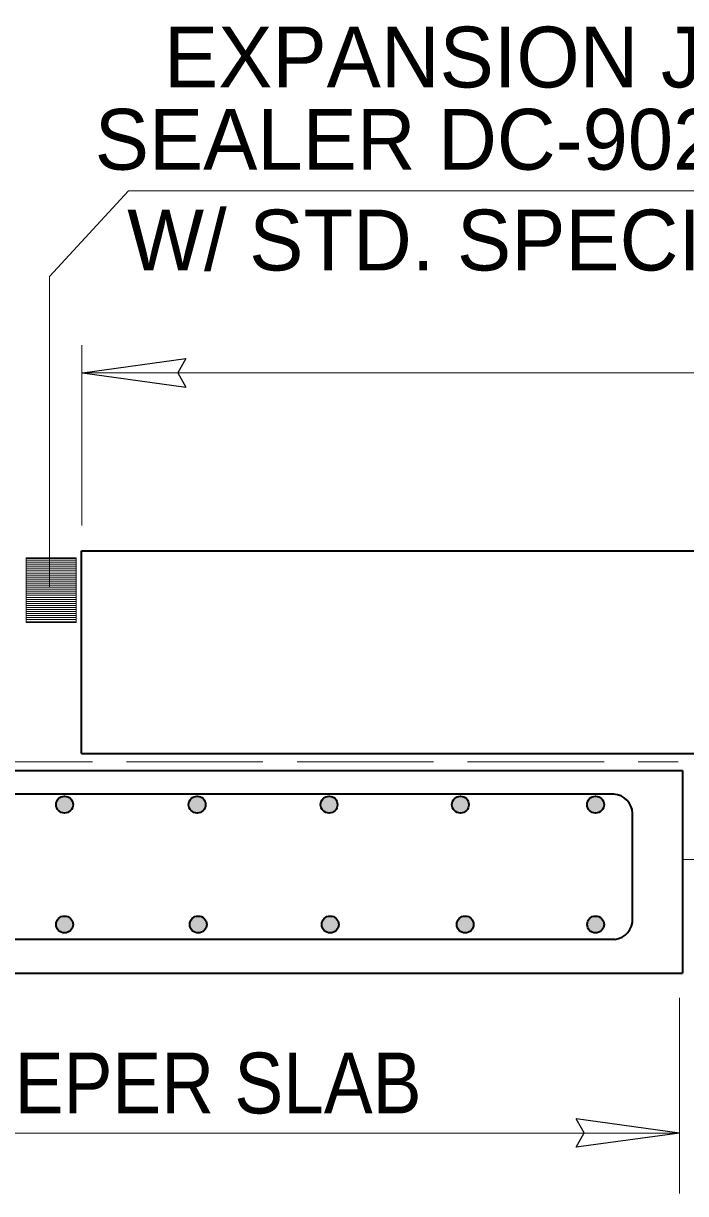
# Model space of a CAD drawing. Extents: x -581 to 228, y -451 to 4.
# Drawn here: x -133.69 to -115.35, y -370.65 to -338.25 of the extents above; entities that cross this region are included whole.
import ezdxf
from ezdxf.enums import TextEntityAlignment as Align

# ---------------------------------------------------------------- set-up
doc = ezdxf.new("R2010")
doc.units = 0
doc.header["$LTSCALE"] = 0.63
doc.linetypes.add('LONG_DASHED', pattern=[7.5, 6, -1.5])
doc.layers.add('1', color=7, linetype='Continuous', lineweight=13)
doc.layers.add('25', color=7, linetype='Continuous', lineweight=35)

msp = doc.modelspace()

# ---------------------------------------------------------------- hatches: boundary and pattern name
at = {"layer": '25'}
for points in [[(-132.3143, -359.8811, 1), (-132.7832, -359.8811, 1)], [(-129.1122, -359.8811, 1), (-128.6433, -359.8811, 1)], [(-124.9883, -359.8811, 1), (-125.4572, -359.8811, 1)], [(-121.8194, -359.8811, 1), (-121.3505, -359.8811, 1)], [(-117.6043, -359.8811, 1), (-118.0732, -359.8811, 1)], [(-132.3143, -363.1987, 1), (-132.7832, -363.1987, 1)], [(-129.079, -363.1987, 1), (-128.6101, -363.1987, 1)], [(-124.9551, -363.1987, 1), (-125.424, -363.1987, 1)], [(-121.6869, -363.1987, 1), (-121.218, -363.1987, 1)], [(-117.6041, -363.1987, 1), (-118.073, -363.1987, 1)]]:
    msp.add_hatch(color=256, dxfattribs=at).paths.add_polyline_path(points)

# ---------------------------------------------------------------- linework, layer by layer
at = {"layer": '1'}
for p, q in [((-130.774, -342.8844), (-97.4484, -342.8844)), ((-132.0677, -352.1572), (-132.0677, -347.1562)), ((-28.5072, -347.9227), (-132.0677, -347.9227)), ((-133.6125, -353.0757), (-132.2307, -353.0757)), ((-133.6125, -353.1318), (-132.2307, -353.1318)), ((-133.6125, -353.1878), (-132.2307, -353.1878)), ((-133.6125, -353.2438), (-132.2307, -353.2438)), ((-133.6125, -353.3001), (-132.2307, -353.3001)), ((-133.6125, -353.3563), (-132.2307, -353.3563)), ((-133.6125, -353.4123), (-132.2307, -353.4123)), ((-133.6125, -353.4686), (-132.2307, -353.4686)), ((-133.6125, -353.5246), (-132.2307, -353.5246)), ((-133.6125, -353.5808), (-132.2307, -353.5808)), ((-133.6125, -353.6368), (-132.2307, -353.6368)), ((-133.6125, -353.6929), (-132.2307, -353.6929)), ((-133.6125, -353.749), (-132.2307, -353.749)), ((-133.6125, -353.8053), (-132.2307, -353.8053)), ((-133.6125, -353.8613), (-132.2307, -353.8613)), ((-133.6125, -353.9175), (-132.2307, -353.9175)), ((-133.6125, -353.9736), (-132.2307, -353.9736)), ((-133.6125, -354.0297), (-132.2307, -354.0297)), ((-133.6125, -354.0859), (-132.2307, -354.0859)), ((-133.6125, -354.1419), (-132.2307, -354.1419)), ((-133.6125, -354.1982), (-132.2307, -354.1982)), ((-133.6125, -354.2542), (-132.2307, -354.2542)), ((-133.6125, -354.3103), (-132.2307, -354.3103)), ((-133.6125, -354.3664), (-132.2307, -354.3664)), ((-133.6125, -354.4226), (-132.2307, -354.4226)), ((-133.6125, -354.4787), (-132.2307, -354.4787)), ((-133.6125, -354.5348), (-132.2307, -354.5348)), ((-133.6125, -354.5909), (-132.2307, -354.5909)), ((-133.6125, -354.6471), (-132.2307, -354.6471)), ((-133.6125, -354.7031), (-132.2307, -354.7031)), ((-133.6125, -354.7593), (-132.2307, -354.7593)), ((-133.6125, -354.8154), (-132.2307, -354.8154)), ((-115.4347, -361.4012), (-44.5599, -361.4012)), ((-115.513, -370.6499), (-115.513, -365.232)), ((-115.513, -368.9746), (-149.7009, -368.9746))]:
    msp.add_line(p, q, dxfattribs=at)
at = {"layer": '1', "lineweight": 25}
for p, q in [((-132.0547, -347.9257), (-129.1876, -347.5317)), ((-132.0547, -347.9257), (-129.1876, -348.3197)), ((-115.5137, -368.9733), (-118.3807, -368.5792)), ((-115.5137, -368.9733), (-118.3807, -369.3673))]:
    msp.add_line(p, q, dxfattribs=at)
at = {"layer": '1', "lineweight": 35}
for p, q in [((-132.0812, -352.8555), (-28.4969, -352.8555)), ((-132.0812, -358.4676), (-132.0812, -352.8555)), ((-132.0812, -358.4676), (-28.4969, -358.4676)), ((-149.7345, -358.9373), (-115.4347, -358.9373)), ((-115.4347, -358.9373), (-115.4347, -364.5489)), ((-117.3355, -359.5902), (-147.5962, -359.5902)), ((-116.8162, -363.0799), (-116.8162, -360.1103)), ((-117.3061, -363.6112), (-147.4582, -363.6112)), ((-149.7345, -364.5489), (-115.4347, -364.5489))]:
    msp.add_line(p, q, dxfattribs=at)
at = {"layer": '1', "linetype": 'LONG_DASHED'}
msp.add_line((-149.7337, -358.6918), (-115.5517, -358.6918), dxfattribs=at)
at = {"layer": '1'}
msp.add_lwpolyline([(-132.9622, -353.8647), (-132.9622, -345.2567), (-130.774, -342.8844)], dxfattribs=at)
at = {"layer": '1', "lineweight": 25}
for points in [[(-129.1876, -347.5317), (-129.4094, -347.9299), (-129.1876, -348.3197)], [(-118.3807, -369.3673), (-118.1589, -368.9692), (-118.3807, -368.5792)]]:
    msp.add_lwpolyline(points, dxfattribs=at)
at = {"layer": '1'}
msp.add_lwpolyline([(-133.6125, -354.8406), (-132.2307, -354.8406), (-132.2307, -353.0513), (-133.6125, -353.0513)], close=True, dxfattribs=at)
at = {"layer": '1', "lineweight": 35}
msp.add_arc((-117.3629, -363.066), 0.5481, 275.96994, 3.26091, dxfattribs=at)
msp.add_ellipse((-117.3701, -360.1372), major_axis=(0.5535, -0.0315), ratio=0.988587, start_param=0.0877865, end_param=1.5642726, dxfattribs=at)
at = {"layer": '25'}
for centre in [(-132.5487, -359.8811), (-128.8778, -359.8811), (-125.2227, -359.8811), (-121.5849, -359.8811), (-117.8387, -359.8811), (-132.5487, -363.1987), (-128.8446, -363.1987), (-125.1896, -363.1987), (-121.4524, -363.1987), (-117.8386, -363.1987)]:
    msp.add_circle(centre, 0.2344, dxfattribs=at)

# ---------------------------------------------------------------- texts
at = {"layer": '1'}
for s, p in [('EXPANSION JOINT W/JOINT', (-114.719, -340.0252)), ('SEALER DC-902 RS IN ACCORD.', (-114.2562, -342.3019)), ('W/ STD. SPECIFICATION 419.04', (-113.855, -345.0921))]:
    msp.add_text(s, height=1.684, dxfattribs=at).set_placement(p, align=Align.CENTER)
at = {"layer": '1', "width": 0.9}
msp.add_text("10'-0'' SLEEPER SLAB", height=1.684, dxfattribs=at).set_placement((-133.0991, -368.4302), align=Align.CENTER)

doc.saveas('drawing.dxf')
